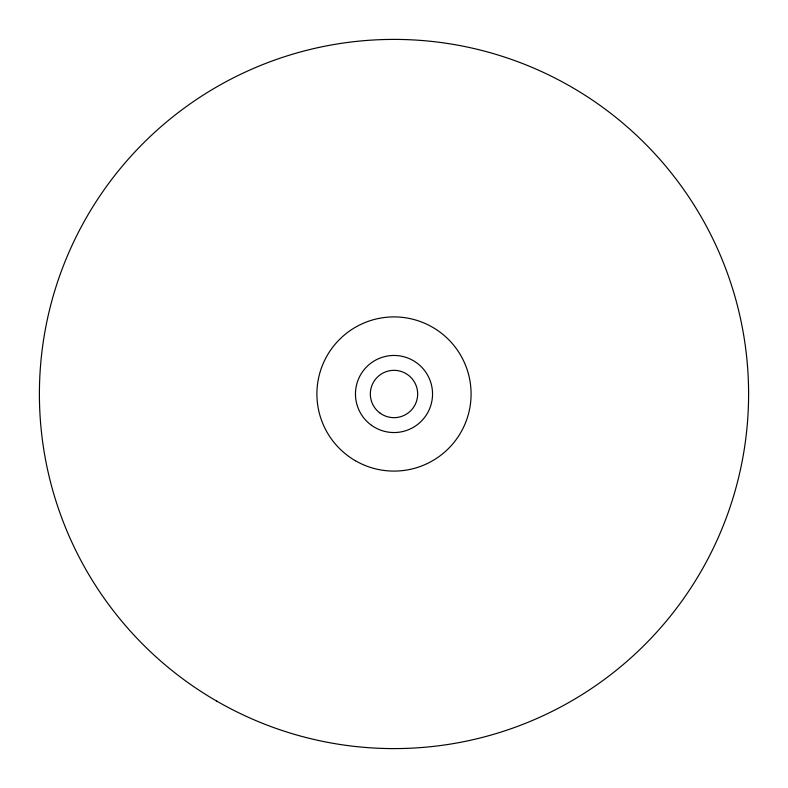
<?xml version="1.0" encoding="UTF-8"?>
<svg xmlns="http://www.w3.org/2000/svg" width="788" height="788" viewBox="0 0 788 788"><rect width="100%" height="100%" fill="white"/><g stroke="black" fill="none" stroke-linecap="round" stroke-linejoin="round"><path stroke-width="1.18" d="M216.7 701.093A354.6 354.6 0 0 0 748.6 394A354.6 354.6 0 0 0 216.7 86.907A354.6 354.6 0 0 0 216.7 701.093M371.552 425.333A38.543 38.543 0 0 0 432.356 397.782A38.543 38.543 0 0 0 378.092 358.895A38.543 38.543 0 0 0 371.552 425.333M380.21 413.237A23.67 23.67 0 0 0 417.551 396.325A23.67 23.67 0 0 0 384.229 372.438A23.67 23.67 0 0 0 380.21 413.237M355.457 460.763A77.086 77.086 0 0 0 471.086 394A77.086 77.086 0 0 0 355.457 327.237A77.086 77.086 0 0 0 355.457 460.763"/></g></svg>
